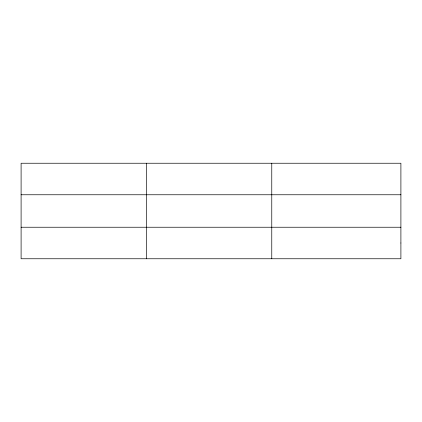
<?xml version="1.0" encoding="UTF-8"?>
<svg xmlns="http://www.w3.org/2000/svg" width="422" height="422" viewBox="0 0 422 422"><rect width="100%" height="100%" fill="white"/><g stroke="black" fill="none" stroke-linecap="round" stroke-linejoin="round"><path stroke-width="0.63" d="M146.434 163.24L146.434 258.76M271.768 163.24L271.768 258.76M21.1 194.764L400.9 194.764M21.1 227.236L400.9 227.236M400.9 242.998L400.9 258.76L21.1 258.76L21.1 163.24L400.9 163.24L400.9 242.998"/></g></svg>
